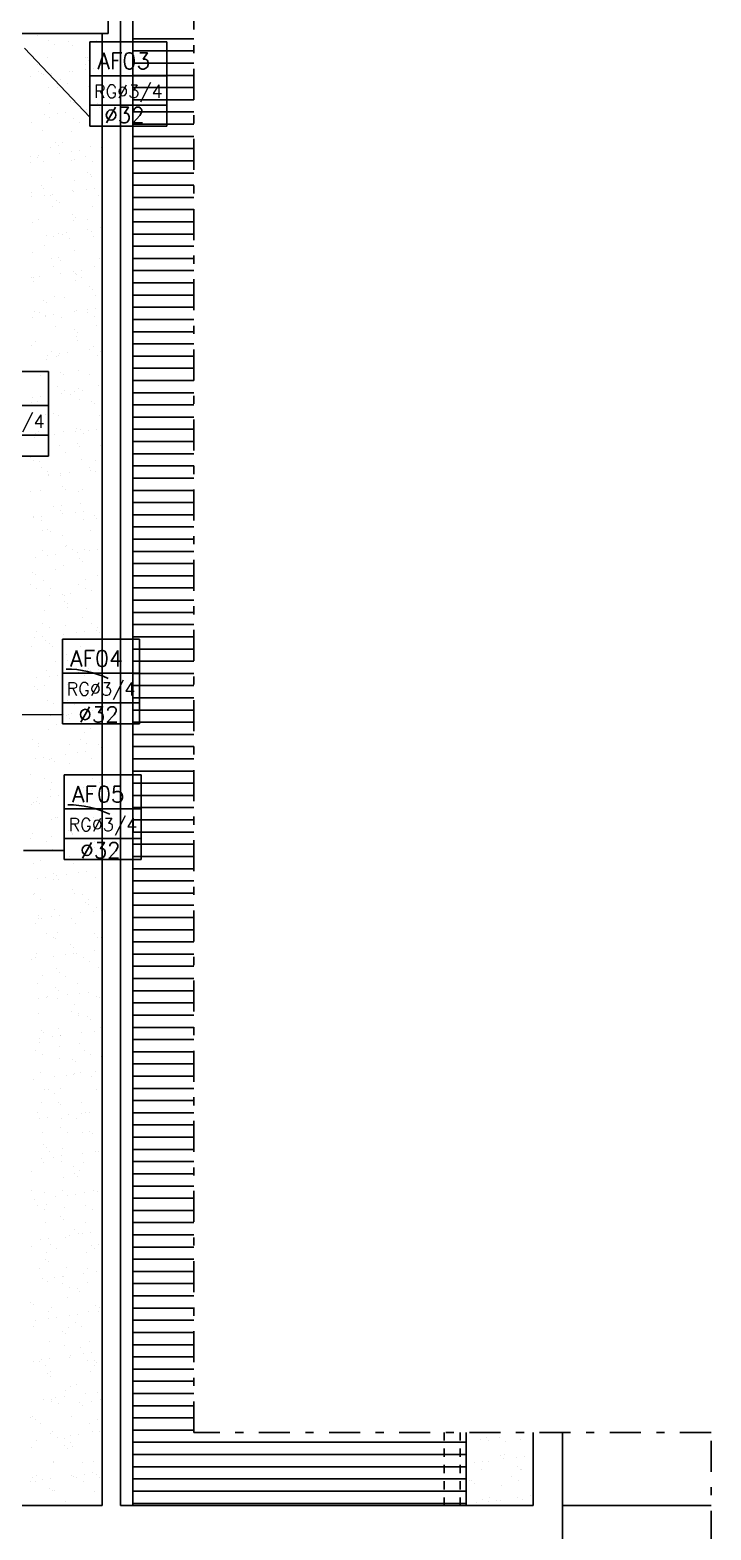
# Model space of a CAD drawing. Header units: millimetres. Extents: x 1573 to 2177, y 1587 to 1932.
# Drawn here: x 1936.92 to 1945.28, y 1896.16 to 1914.59 of the extents above; entities that cross this region are included whole.
import ezdxf
from ezdxf.enums import TextEntityAlignment as Align

# ---------------------------------------------------------------- set-up
doc = ezdxf.new("R2010")
doc.units = ezdxf.units.MM
doc.header["$LTSCALE"] = 0.03
doc.linetypes.add('DASHDOT', pattern=[25.4, 12.7, -6.35, 0, -6.35])
doc.linetypes.add('HIDDEN', pattern=[9.525, 6.35, -3.175])
for name, color, linetype in [('-HIDRO', 8, 'Continuous'), ('Prumadas_L', 1, 'Continuous'), ('Prumadas_Q', 3, 'Continuous'), ('Prumadas_T', 2, 'Continuous')]:
    doc.layers.add(name, color=color, linetype=linetype)
doc.styles.add('ROMANS', font='romans.shx', dxfattribs={"height": 0.1})

msp = doc.modelspace()

# ---------------------------------------------------------------- linework, layer by layer
at = {"layer": '-HIDRO', "linetype": 'DASHDOT'}
for p, q in [((1938.929, 1897.357), (1938.929, 1926.484)), ((1945.28, 1897.357), (1938.929, 1897.357)), ((1945.28, 1886.53), (1945.28, 1897.357))]:
    msp.add_line(p, q, dxfattribs=at)
at = {"layer": '-HIDRO'}
for p, q in [((1937.874, 1914.55), (1937.874, 1920.745)), ((1938.027, 1896.457), (1938.027, 1918.995)), ((1938.177, 1896.457), (1938.177, 1918.995)), ((1935.174, 1914.55), (1937.874, 1914.55)), ((1937.002, 1914.525), (1937.002, 1914.525)), ((1937.802, 1896.457), (1937.802, 1914.55)), ((1937.139, 1914.463), (1937.139, 1914.463)), ((1937.219, 1914.412), (1937.219, 1914.412)), ((1937.383, 1914.451), (1937.383, 1914.451)), ((1937.432, 1914.406), (1937.432, 1914.406)), ((1937.732, 1914.464), (1937.732, 1914.464)), ((1938.177, 1914.485), (1938.929, 1914.485)), ((1937.003, 1914.17), (1937.003, 1914.17)), ((1937.126, 1914.254), (1937.126, 1914.254)), ((1937.597, 1914.171), (1937.597, 1914.171)), ((1937.598, 1914.254), (1937.598, 1914.254)), ((1937.625, 1914.26), (1937.625, 1914.26)), ((1937.633, 1914.222), (1937.633, 1914.222)), ((1938.177, 1914.335), (1938.929, 1914.335)), ((1938.177, 1914.185), (1938.929, 1914.185)), ((1936.924, 1914.021), (1936.924, 1914.021)), ((1937.025, 1914.087), (1937.025, 1914.087)), ((1937.061, 1914.055), (1937.061, 1914.055)), ((1937.078, 1914.041), (1937.078, 1914.041)), ((1937.178, 1914.054), (1937.178, 1914.054)), ((1937.292, 1913.986), (1937.292, 1913.986)), ((1937.395, 1914.084), (1937.395, 1914.084)), ((1937.436, 1914.088), (1937.436, 1914.088)), ((1937.591, 1914.109), (1937.591, 1914.109)), ((1937.69, 1914.122), (1937.69, 1914.122)), ((1938.177, 1914.035), (1938.929, 1914.035)), ((1937.138, 1913.887), (1937.138, 1913.887)), ((1937.25, 1913.881), (1937.25, 1913.881)), ((1937.373, 1913.935), (1937.373, 1913.935)), ((1937.637, 1913.893), (1937.637, 1913.893)), ((1938.177, 1913.885), (1938.929, 1913.885)), ((1937.157, 1913.693), (1937.157, 1913.693)), ((1937.407, 1913.717), (1937.407, 1913.717)), ((1937.416, 1913.729), (1937.416, 1913.729)), ((1937.451, 1913.697), (1937.451, 1913.697)), ((1937.612, 1913.618), (1937.612, 1913.618)), ((1937.75, 1913.694), (1937.75, 1913.694)), ((1937.767, 1913.639), (1937.767, 1913.639)), ((1938.177, 1913.735), (1938.929, 1913.735)), ((1936.933, 1913.457), (1936.933, 1913.457)), ((1937.099, 1913.551), (1937.099, 1913.551)), ((1937.15, 1913.52), (1937.15, 1913.52)), ((1937.254, 1913.571), (1937.254, 1913.571)), ((1937.353, 1913.584), (1937.353, 1913.584)), ((1937.446, 1913.509), (1937.446, 1913.509)), ((1937.527, 1913.458), (1937.527, 1913.458)), ((1937.641, 1913.523), (1937.641, 1913.523)), ((1937.649, 1913.526), (1937.649, 1913.526)), ((1938.177, 1913.585), (1938.929, 1913.585)), ((1938.177, 1913.435), (1938.929, 1913.435)), ((1937.068, 1913.356), (1937.068, 1913.356)), ((1937.419, 1913.35), (1937.419, 1913.35)), ((1938.177, 1913.285), (1938.929, 1913.285)), ((1937.162, 1913.153), (1937.162, 1913.153)), ((1937.234, 1913.204), (1937.234, 1913.204)), ((1937.269, 1913.172), (1937.269, 1913.172)), ((1937.275, 1913.081), (1937.275, 1913.081)), ((1937.311, 1913.216), (1937.311, 1913.216)), ((1937.43, 1913.101), (1937.43, 1913.101)), ((1937.529, 1913.114), (1937.529, 1913.114)), ((1937.661, 1913.159), (1937.661, 1913.159)), ((1937.788, 1913.148), (1937.788, 1913.148)), ((1938.177, 1913.135), (1938.929, 1913.135)), ((1936.916, 1912.964), (1936.916, 1912.964)), ((1936.917, 1913.034), (1936.917, 1913.034)), ((1937.007, 1913.031), (1937.007, 1913.031)), ((1937.016, 1913.047), (1937.016, 1913.047)), ((1937.087, 1912.98), (1937.087, 1912.98)), ((1937.431, 1912.983), (1937.431, 1912.983)), ((1937.458, 1912.998), (1937.458, 1912.998)), ((1937.6, 1913.032), (1937.6, 1913.032)), ((1937.681, 1912.981), (1937.681, 1912.981)), ((1938.177, 1912.985), (1938.929, 1912.985)), ((1937.052, 1912.679), (1937.052, 1912.679)), ((1937.174, 1912.786), (1937.174, 1912.786)), ((1937.465, 1912.739), (1937.465, 1912.739)), ((1937.624, 1912.846), (1937.624, 1912.846)), ((1937.659, 1912.814), (1937.659, 1912.814)), ((1937.673, 1912.792), (1937.673, 1912.792)), ((1938.177, 1912.835), (1938.929, 1912.835)), ((1938.177, 1912.685), (1938.929, 1912.685)), ((1936.928, 1912.597), (1936.928, 1912.597)), ((1936.938, 1912.543), (1936.938, 1912.543)), ((1937.087, 1912.647), (1937.087, 1912.647)), ((1937.093, 1912.564), (1937.093, 1912.564)), ((1937.161, 1912.554), (1937.161, 1912.554)), ((1937.192, 1912.577), (1937.192, 1912.577)), ((1937.241, 1912.503), (1937.241, 1912.503)), ((1937.443, 1912.616), (1937.443, 1912.616)), ((1937.45, 1912.611), (1937.45, 1912.611)), ((1937.605, 1912.631), (1937.605, 1912.631)), ((1937.705, 1912.644), (1937.705, 1912.644)), ((1937.754, 1912.555), (1937.754, 1912.555)), ((1938.177, 1912.535), (1938.929, 1912.535)), ((1937.186, 1912.419), (1937.186, 1912.419)), ((1937.276, 1912.473), (1937.276, 1912.473)), ((1937.442, 1912.321), (1937.442, 1912.321)), ((1937.685, 1912.425), (1937.685, 1912.425)), ((1938.177, 1912.385), (1938.929, 1912.385)), ((1936.94, 1912.23), (1936.94, 1912.23)), ((1937.025, 1912.261), (1937.025, 1912.261)), ((1937.455, 1912.249), (1937.455, 1912.249)), ((1937.477, 1912.289), (1937.477, 1912.289)), ((1937.619, 1912.262), (1937.619, 1912.262)), ((1937.626, 1912.141), (1937.626, 1912.141)), ((1937.781, 1912.161), (1937.781, 1912.161)), ((1938.177, 1912.235), (1938.929, 1912.235)), ((1937.094, 1911.948), (1937.094, 1911.948)), ((1937.113, 1912.073), (1937.113, 1912.073)), ((1937.198, 1912.052), (1937.198, 1912.052)), ((1937.268, 1912.093), (1937.268, 1912.093)), ((1937.315, 1912.077), (1937.315, 1912.077)), ((1937.367, 1912.106), (1937.367, 1912.106)), ((1937.395, 1912.026), (1937.395, 1912.026)), ((1937.667, 1912.115), (1937.667, 1912.115)), ((1937.697, 1912.058), (1937.697, 1912.058)), ((1938.177, 1912.085), (1938.929, 1912.085)), ((1936.952, 1911.863), (1936.952, 1911.863)), ((1937.179, 1911.784), (1937.179, 1911.784)), ((1937.26, 1911.796), (1937.26, 1911.796)), ((1937.295, 1911.764), (1937.295, 1911.764)), ((1937.467, 1911.882), (1937.467, 1911.882)), ((1937.773, 1911.785), (1937.773, 1911.785)), ((1938.177, 1911.935), (1938.929, 1911.935)), ((1938.177, 1911.785), (1938.929, 1911.785)), ((1937.21, 1911.685), (1937.21, 1911.685)), ((1937.289, 1911.603), (1937.289, 1911.603)), ((1937.444, 1911.623), (1937.444, 1911.623)), ((1937.469, 1911.6), (1937.469, 1911.6)), ((1937.484, 1911.59), (1937.484, 1911.59)), ((1937.543, 1911.636), (1937.543, 1911.636)), ((1937.709, 1911.691), (1937.709, 1911.691)), ((1937.802, 1911.67), (1937.802, 1911.67)), ((1938.177, 1911.635), (1938.929, 1911.635)), ((1936.931, 1911.556), (1936.931, 1911.556)), ((1936.956, 1911.548), (1936.956, 1911.548)), ((1936.964, 1911.496), (1936.964, 1911.496)), ((1937.03, 1911.569), (1937.03, 1911.569)), ((1937.479, 1911.515), (1937.479, 1911.515)), ((1937.549, 1911.549), (1937.549, 1911.549)), ((1937.65, 1911.438), (1937.65, 1911.438)), ((1937.685, 1911.406), (1937.685, 1911.406)), ((1938.177, 1911.485), (1938.929, 1911.485)), ((1937.078, 1911.271), (1937.078, 1911.271)), ((1937.113, 1911.239), (1937.113, 1911.239)), ((1937.222, 1911.318), (1937.222, 1911.318)), ((1937.333, 1911.307), (1937.333, 1911.307)), ((1937.721, 1911.324), (1937.721, 1911.324)), ((1938.177, 1911.335), (1938.929, 1911.335)), ((1936.952, 1911.065), (1936.952, 1911.065)), ((1936.976, 1911.129), (1936.976, 1911.129)), ((1937.029, 1911.122), (1937.029, 1911.122)), ((1937.107, 1911.086), (1937.107, 1911.086)), ((1937.109, 1911.071), (1937.109, 1911.071)), ((1937.206, 1911.099), (1937.206, 1911.099)), ((1937.302, 1911.065), (1937.302, 1911.065)), ((1937.465, 1911.133), (1937.465, 1911.133)), ((1937.491, 1911.148), (1937.491, 1911.148)), ((1937.62, 1911.153), (1937.62, 1911.153)), ((1937.622, 1911.123), (1937.622, 1911.123)), ((1937.703, 1911.072), (1937.703, 1911.072)), ((1937.719, 1911.166), (1937.719, 1911.166)), ((1938.177, 1911.185), (1938.929, 1911.185)), ((1938.177, 1911.035), (1938.929, 1911.035)), ((1937.234, 1910.95), (1937.234, 1910.95)), ((1937.468, 1910.913), (1937.468, 1910.913)), ((1937.503, 1910.881), (1937.503, 1910.881)), ((1937.733, 1910.957), (1937.733, 1910.957)), ((1938.177, 1910.885), (1938.929, 1910.885)), ((1936.93, 1910.714), (1936.93, 1910.714)), ((1936.988, 1910.762), (1936.988, 1910.762)), ((1937.487, 1910.83), (1937.487, 1910.83)), ((1937.503, 1910.781), (1937.503, 1910.781)), ((1937.64, 1910.663), (1937.64, 1910.663)), ((1937.693, 1910.708), (1937.693, 1910.708)), ((1937.795, 1910.683), (1937.795, 1910.683)), ((1938.177, 1910.735), (1938.929, 1910.735)), ((1937.12, 1910.54), (1937.12, 1910.54)), ((1937.127, 1910.595), (1937.127, 1910.595)), ((1937.183, 1910.645), (1937.183, 1910.645)), ((1937.246, 1910.583), (1937.246, 1910.583)), ((1937.263, 1910.594), (1937.263, 1910.594)), ((1937.282, 1910.616), (1937.282, 1910.616)), ((1937.382, 1910.629), (1937.382, 1910.629)), ((1937.745, 1910.59), (1937.745, 1910.59)), ((1937.776, 1910.646), (1937.776, 1910.646)), ((1938.177, 1910.585), (1938.929, 1910.585)), ((1937, 1910.395), (1937, 1910.395)), ((1937.048, 1910.352), (1937.048, 1910.352)), ((1937.286, 1910.388), (1937.286, 1910.388)), ((1937.321, 1910.356), (1937.321, 1910.356)), ((1937.515, 1910.413), (1937.515, 1910.413)), ((1937.641, 1910.353), (1937.641, 1910.353)), ((1938.177, 1910.435), (1938.929, 1910.435)), ((1938.177, 1910.285), (1938.929, 1910.285)), ((1937.258, 1910.216), (1937.258, 1910.216)), ((1937.303, 1910.125), (1937.303, 1910.125)), ((1937.337, 1910.168), (1937.337, 1910.168)), ((1937.417, 1910.117), (1937.417, 1910.117)), ((1937.458, 1910.145), (1937.458, 1910.145)), ((1937.511, 1910.183), (1937.511, 1910.183)), ((1937.557, 1910.159), (1937.557, 1910.159)), ((1937.757, 1910.223), (1937.757, 1910.223)), ((1938.177, 1910.135), (1938.929, 1910.135)), ((1936.938, 1910.015), (1936.938, 1910.015)), ((1936.945, 1910.078), (1936.945, 1910.078)), ((1937.012, 1910.028), (1937.012, 1910.028)), ((1937.044, 1910.091), (1937.044, 1910.091)), ((1937.527, 1910.046), (1937.527, 1910.046)), ((1937.676, 1910.031), (1937.676, 1910.031)), ((1937.711, 1909.999), (1937.711, 1909.999)), ((1938.177, 1909.985), (1938.929, 1909.985)), ((1937.104, 1909.863), (1937.104, 1909.863)), ((1937.139, 1909.831), (1937.139, 1909.831)), ((1937.201, 1909.875), (1937.201, 1909.875)), ((1937.27, 1909.849), (1937.27, 1909.849)), ((1937.769, 1909.856), (1937.769, 1909.856)), ((1937.795, 1909.876), (1937.795, 1909.876)), ((1938.177, 1909.835), (1938.929, 1909.835)), ((1936.966, 1909.587), (1936.966, 1909.587)), ((1936.978, 1909.638), (1936.978, 1909.638)), ((1937.024, 1909.661), (1937.024, 1909.661)), ((1937.121, 1909.608), (1937.121, 1909.608)), ((1937.22, 1909.621), (1937.22, 1909.621)), ((1937.328, 1909.658), (1937.328, 1909.658)), ((1937.479, 1909.655), (1937.479, 1909.655)), ((1937.491, 1909.691), (1937.491, 1909.691)), ((1937.539, 1909.679), (1937.539, 1909.679)), ((1937.571, 1909.639), (1937.571, 1909.639)), ((1937.634, 1909.675), (1937.634, 1909.675)), ((1937.733, 1909.688), (1937.733, 1909.688)), ((1938.177, 1909.685), (1938.929, 1909.685)), ((1937.282, 1909.482), (1937.282, 1909.482)), ((1937.355, 1909.398), (1937.355, 1909.398)), ((1937.494, 1909.506), (1937.494, 1909.506)), ((1937.529, 1909.474), (1937.529, 1909.474)), ((1937.781, 1909.489), (1937.781, 1909.489)), ((1938.177, 1909.535), (1938.929, 1909.535)), ((1938.177, 1909.385), (1938.929, 1909.385)), ((1936.921, 1909.339), (1936.921, 1909.339)), ((1936.956, 1909.306), (1936.956, 1909.306)), ((1937.036, 1909.294), (1937.036, 1909.294)), ((1937.051, 1909.213), (1937.051, 1909.213)), ((1937.551, 1909.312), (1937.551, 1909.312)), ((1937.645, 1909.214), (1937.645, 1909.214)), ((1937.654, 1909.185), (1937.654, 1909.185)), ((1937.719, 1909.3), (1937.719, 1909.3)), ((1938.177, 1909.235), (1938.929, 1909.235)), ((1937.132, 1909.161), (1937.132, 1909.161)), ((1937.142, 1909.117), (1937.142, 1909.117)), ((1937.146, 1909.133), (1937.146, 1909.133)), ((1937.294, 1909.115), (1937.294, 1909.115)), ((1937.296, 1909.138), (1937.296, 1909.138)), ((1937.396, 1909.151), (1937.396, 1909.151)), ((1937.725, 1909.162), (1937.725, 1909.162)), ((1937.793, 1909.122), (1937.793, 1909.122)), ((1938.177, 1909.085), (1938.929, 1909.085)), ((1936.916, 1908.92), (1936.916, 1908.92)), ((1937.048, 1908.927), (1937.048, 1908.927)), ((1937.312, 1908.981), (1937.312, 1908.981)), ((1937.347, 1908.949), (1937.347, 1908.949)), ((1937.509, 1908.921), (1937.509, 1908.921)), ((1937.563, 1908.945), (1937.563, 1908.945)), ((1938.177, 1908.935), (1938.929, 1908.935)), ((1937.205, 1908.736), (1937.205, 1908.736)), ((1937.285, 1908.684), (1937.285, 1908.684)), ((1937.306, 1908.748), (1937.306, 1908.748)), ((1937.317, 1908.647), (1937.317, 1908.647)), ((1937.472, 1908.668), (1937.472, 1908.668)), ((1937.537, 1908.775), (1937.537, 1908.775)), ((1937.571, 1908.681), (1937.571, 1908.681)), ((1937.702, 1908.623), (1937.702, 1908.623)), ((1937.798, 1908.737), (1937.798, 1908.737)), ((1938.177, 1908.785), (1938.929, 1908.785)), ((1938.177, 1908.635), (1938.929, 1908.635)), ((1936.959, 1908.6), (1936.959, 1908.6)), ((1936.964, 1908.608), (1936.964, 1908.608)), ((1937.059, 1908.613), (1937.059, 1908.613)), ((1937.06, 1908.56), (1937.06, 1908.56)), ((1937.07, 1908.443), (1937.07, 1908.443)), ((1937.13, 1908.456), (1937.13, 1908.456)), ((1937.575, 1908.578), (1937.575, 1908.578)), ((1937.663, 1908.444), (1937.663, 1908.444)), ((1937.737, 1908.591), (1937.737, 1908.591)), ((1938.177, 1908.485), (1938.929, 1908.485)), ((1937.165, 1908.424), (1937.165, 1908.424)), ((1937.318, 1908.381), (1937.318, 1908.381)), ((1937.359, 1908.258), (1937.359, 1908.258)), ((1938.177, 1908.335), (1938.929, 1908.335)), ((1936.98, 1908.11), (1936.98, 1908.11)), ((1937.072, 1908.193), (1937.072, 1908.193)), ((1937.135, 1908.13), (1937.135, 1908.13)), ((1937.234, 1908.143), (1937.234, 1908.143)), ((1937.354, 1908.25), (1937.354, 1908.25)), ((1937.439, 1908.207), (1937.439, 1908.207)), ((1937.493, 1908.177), (1937.493, 1908.177)), ((1937.52, 1908.098), (1937.52, 1908.098)), ((1937.587, 1908.211), (1937.587, 1908.211)), ((1937.648, 1908.198), (1937.648, 1908.198)), ((1937.747, 1908.211), (1937.747, 1908.211)), ((1938.177, 1908.185), (1938.929, 1908.185)), ((1936.947, 1907.931), (1936.947, 1907.931)), ((1936.983, 1907.899), (1936.983, 1907.899)), ((1937.224, 1907.966), (1937.224, 1907.966)), ((1937.33, 1908.014), (1937.33, 1908.014)), ((1937.555, 1908.066), (1937.555, 1908.066)), ((1937.745, 1907.892), (1937.745, 1907.892)), ((1938.177, 1908.035), (1938.929, 1908.035)), ((1936.92, 1907.78), (1936.92, 1907.78)), ((1937, 1907.729), (1937, 1907.729)), ((1937.084, 1907.826), (1937.084, 1907.826)), ((1937.172, 1907.725), (1937.172, 1907.725)), ((1937.513, 1907.781), (1937.513, 1907.781)), ((1937.593, 1907.73), (1937.593, 1907.73)), ((1937.599, 1907.844), (1937.599, 1907.844)), ((1937.669, 1907.707), (1937.669, 1907.707)), ((1938.177, 1907.885), (1938.929, 1907.885)), ((1938.177, 1907.735), (1938.929, 1907.735)), ((1937.156, 1907.64), (1937.156, 1907.64)), ((1937.311, 1907.66), (1937.311, 1907.66)), ((1937.338, 1907.573), (1937.338, 1907.573)), ((1937.342, 1907.647), (1937.342, 1907.647)), ((1937.373, 1907.541), (1937.373, 1907.541)), ((1937.41, 1907.673), (1937.41, 1907.673)), ((1938.177, 1907.585), (1938.929, 1907.585)), ((1937.096, 1907.458), (1937.096, 1907.458)), ((1937.378, 1907.489), (1937.378, 1907.489)), ((1937.563, 1907.367), (1937.563, 1907.367)), ((1937.611, 1907.477), (1937.611, 1907.477)), ((1938.177, 1907.435), (1938.929, 1907.435)), ((1936.99, 1907.2), (1936.99, 1907.2)), ((1937.073, 1907.303), (1937.073, 1907.303)), ((1937.154, 1907.252), (1937.154, 1907.252)), ((1937.331, 1907.169), (1937.331, 1907.169)), ((1937.354, 1907.28), (1937.354, 1907.28)), ((1937.486, 1907.19), (1937.486, 1907.19)), ((1937.585, 1907.203), (1937.585, 1907.203)), ((1937.667, 1907.304), (1937.667, 1907.304)), ((1937.728, 1907.215), (1937.728, 1907.215)), ((1937.747, 1907.253), (1937.747, 1907.253)), ((1937.763, 1907.183), (1937.763, 1907.183)), ((1938.177, 1907.285), (1938.929, 1907.285)), ((1936.938, 1907.011), (1936.938, 1907.011)), ((1936.973, 1907.122), (1936.973, 1907.122)), ((1937.073, 1907.135), (1937.073, 1907.135)), ((1937.108, 1907.091), (1937.108, 1907.091)), ((1937.156, 1907.048), (1937.156, 1907.048)), ((1937.191, 1907.016), (1937.191, 1907.016)), ((1937.531, 1907.012), (1937.531, 1907.012)), ((1937.623, 1907.11), (1937.623, 1907.11)), ((1938.177, 1907.135), (1938.929, 1907.135)), ((1938.177, 1906.985), (1938.929, 1906.985)), ((1937.227, 1906.826), (1937.227, 1906.826)), ((1937.366, 1906.913), (1937.366, 1906.913)), ((1937.38, 1906.842), (1937.38, 1906.842)), ((1938.177, 1906.835), (1938.929, 1906.835)), ((1936.994, 1906.632), (1936.994, 1906.632)), ((1937.12, 1906.724), (1937.12, 1906.724)), ((1937.149, 1906.652), (1937.149, 1906.652)), ((1937.248, 1906.665), (1937.248, 1906.665)), ((1937.308, 1906.775), (1937.308, 1906.775)), ((1937.507, 1906.699), (1937.507, 1906.699)), ((1937.546, 1906.69), (1937.546, 1906.69)), ((1937.581, 1906.658), (1937.581, 1906.658)), ((1937.635, 1906.743), (1937.635, 1906.743)), ((1937.662, 1906.72), (1937.662, 1906.72)), ((1937.761, 1906.733), (1937.761, 1906.733)), ((1938.177, 1906.685), (1938.929, 1906.685)), ((1936.973, 1906.523), (1936.973, 1906.523)), ((1937.009, 1906.491), (1937.009, 1906.491)), ((1937.092, 1906.534), (1937.092, 1906.534)), ((1937.378, 1906.546), (1937.378, 1906.546)), ((1937.685, 1906.535), (1937.685, 1906.535)), ((1937.771, 1906.484), (1937.771, 1906.484)), ((1938.177, 1906.535), (1938.929, 1906.535)), ((1937.132, 1906.357), (1937.132, 1906.357)), ((1937.198, 1906.317), (1937.198, 1906.317)), ((1937.381, 1906.349), (1937.381, 1906.349)), ((1937.461, 1906.298), (1937.461, 1906.298)), ((1937.647, 1906.376), (1937.647, 1906.376)), ((1937.683, 1906.229), (1937.683, 1906.229)), ((1938.177, 1906.385), (1938.929, 1906.385)), ((1938.177, 1906.235), (1938.929, 1906.235)), ((1937.17, 1906.162), (1937.17, 1906.162)), ((1937.246, 1906.056), (1937.246, 1906.056)), ((1937.325, 1906.182), (1937.325, 1906.182)), ((1937.364, 1906.165), (1937.364, 1906.165)), ((1937.39, 1906.179), (1937.39, 1906.179)), ((1937.399, 1906.133), (1937.399, 1906.133)), ((1937.424, 1906.195), (1937.424, 1906.195)), ((1938.177, 1906.085), (1938.929, 1906.085)), ((1936.942, 1905.871), (1936.942, 1905.871)), ((1937.144, 1905.99), (1937.144, 1905.99)), ((1937.535, 1905.872), (1937.535, 1905.872)), ((1937.589, 1905.959), (1937.589, 1905.959)), ((1937.659, 1906.009), (1937.659, 1906.009)), ((1938.177, 1905.935), (1938.929, 1905.935)), ((1937.016, 1905.792), (1937.016, 1905.792)), ((1937.022, 1905.82), (1937.022, 1905.82)), ((1937.346, 1905.692), (1937.346, 1905.692)), ((1937.402, 1905.812), (1937.402, 1905.812)), ((1937.5, 1905.712), (1937.5, 1905.712)), ((1937.6, 1905.725), (1937.6, 1905.725)), ((1937.615, 1905.821), (1937.615, 1905.821)), ((1937.754, 1905.807), (1937.754, 1905.807)), ((1937.789, 1905.775), (1937.789, 1905.775)), ((1938.177, 1905.785), (1938.929, 1905.785)), ((1936.988, 1905.644), (1936.988, 1905.644)), ((1937.087, 1905.657), (1937.087, 1905.657)), ((1937.156, 1905.623), (1937.156, 1905.623)), ((1937.182, 1905.64), (1937.182, 1905.64)), ((1937.217, 1905.608), (1937.217, 1905.608)), ((1937.4, 1905.579), (1937.4, 1905.579)), ((1937.671, 1905.642), (1937.671, 1905.642)), ((1938.177, 1905.635), (1938.929, 1905.635)), ((1936.927, 1905.447), (1936.927, 1905.447)), ((1937.096, 1905.394), (1937.096, 1905.394)), ((1937.176, 1905.343), (1937.176, 1905.343)), ((1937.406, 1905.434), (1937.406, 1905.434)), ((1937.414, 1905.445), (1937.414, 1905.445)), ((1937.689, 1905.395), (1937.689, 1905.395)), ((1937.769, 1905.344), (1937.769, 1905.344)), ((1938.177, 1905.485), (1938.929, 1905.485)), ((1938.177, 1905.335), (1938.929, 1905.335)), ((1937.008, 1905.154), (1937.008, 1905.154)), ((1937.163, 1905.174), (1937.163, 1905.174)), ((1937.168, 1905.256), (1937.168, 1905.256)), ((1937.262, 1905.187), (1937.262, 1905.187)), ((1937.521, 1905.221), (1937.521, 1905.221)), ((1937.572, 1905.282), (1937.572, 1905.282)), ((1937.607, 1905.25), (1937.607, 1905.25)), ((1937.676, 1905.242), (1937.676, 1905.242)), ((1937.683, 1905.275), (1937.683, 1905.275)), ((1937.775, 1905.255), (1937.775, 1905.255)), ((1938.177, 1905.185), (1938.929, 1905.185)), ((1936.939, 1905.08), (1936.939, 1905.08)), ((1936.96, 1905.101), (1936.96, 1905.101)), ((1936.999, 1905.115), (1936.999, 1905.115)), ((1937.035, 1905.083), (1937.035, 1905.083)), ((1937.426, 1905.078), (1937.426, 1905.078)), ((1937.554, 1905.102), (1937.554, 1905.102)), ((1937.797, 1905.077), (1937.797, 1905.077)), ((1938.177, 1905.035), (1938.929, 1905.035)), ((1937.18, 1904.889), (1937.18, 1904.889)), ((1937.224, 1904.909), (1937.224, 1904.909)), ((1937.249, 1904.917), (1937.249, 1904.917)), ((1937.33, 1904.866), (1937.33, 1904.866)), ((1937.39, 1904.757), (1937.39, 1904.757)), ((1937.695, 1904.908), (1937.695, 1904.908)), ((1937.697, 1904.751), (1937.697, 1904.751)), ((1938.177, 1904.885), (1938.929, 1904.885)), ((1936.925, 1904.65), (1936.925, 1904.65)), ((1936.951, 1904.713), (1936.951, 1904.713)), ((1937.114, 1904.624), (1937.114, 1904.624)), ((1937.184, 1904.684), (1937.184, 1904.684)), ((1937.339, 1904.704), (1937.339, 1904.704)), ((1937.425, 1904.725), (1937.425, 1904.725)), ((1937.438, 1904.717), (1937.438, 1904.717)), ((1937.438, 1904.71), (1937.438, 1904.71)), ((1937.707, 1904.625), (1937.707, 1904.625)), ((1938.177, 1904.735), (1938.929, 1904.735)), ((1938.177, 1904.585), (1938.929, 1904.585)), ((1937.042, 1904.384), (1937.042, 1904.384)), ((1937.192, 1904.522), (1937.192, 1904.522)), ((1937.403, 1904.44), (1937.403, 1904.44)), ((1937.484, 1904.389), (1937.484, 1904.389)), ((1937.615, 1904.552), (1937.615, 1904.552)), ((1937.707, 1904.541), (1937.707, 1904.541)), ((1937.78, 1904.4), (1937.78, 1904.4)), ((1938.177, 1904.435), (1938.929, 1904.435)), ((1936.963, 1904.346), (1936.963, 1904.346)), ((1937.208, 1904.232), (1937.208, 1904.232)), ((1937.243, 1904.2), (1937.243, 1904.2)), ((1937.36, 1904.214), (1937.36, 1904.214)), ((1937.45, 1904.343), (1937.45, 1904.343)), ((1937.515, 1904.234), (1937.515, 1904.234)), ((1937.614, 1904.247), (1937.614, 1904.247)), ((1938.177, 1904.285), (1938.929, 1904.285)), ((1937.002, 1904.167), (1937.002, 1904.167)), ((1937.101, 1904.18), (1937.101, 1904.18)), ((1937.204, 1904.155), (1937.204, 1904.155)), ((1937.268, 1904.147), (1937.268, 1904.147)), ((1937.432, 1904.027), (1937.432, 1904.027)), ((1937.719, 1904.173), (1937.719, 1904.173)), ((1938.177, 1904.135), (1938.929, 1904.135)), ((1936.964, 1903.962), (1936.964, 1903.962)), ((1936.975, 1903.979), (1936.975, 1903.979)), ((1937.044, 1903.911), (1937.044, 1903.911)), ((1937.462, 1903.976), (1937.462, 1903.976)), ((1937.557, 1903.963), (1937.557, 1903.963)), ((1937.598, 1903.875), (1937.598, 1903.875)), ((1937.633, 1903.843), (1937.633, 1903.843)), ((1937.638, 1903.912), (1937.638, 1903.912)), ((1938.177, 1903.985), (1938.929, 1903.985)), ((1938.177, 1903.835), (1938.929, 1903.835)), ((1937.023, 1903.676), (1937.023, 1903.676)), ((1937.025, 1903.707), (1937.025, 1903.707)), ((1937.061, 1903.675), (1937.061, 1903.675)), ((1937.177, 1903.696), (1937.177, 1903.696)), ((1937.216, 1903.788), (1937.216, 1903.788)), ((1937.277, 1903.71), (1937.277, 1903.71)), ((1937.422, 1903.67), (1937.422, 1903.67)), ((1937.535, 1903.744), (1937.535, 1903.744)), ((1937.69, 1903.764), (1937.69, 1903.764)), ((1937.731, 1903.806), (1937.731, 1903.806)), ((1937.789, 1903.777), (1937.789, 1903.777)), ((1938.177, 1903.685), (1938.929, 1903.685)), ((1936.987, 1903.612), (1936.987, 1903.612)), ((1937.118, 1903.485), (1937.118, 1903.485)), ((1937.25, 1903.502), (1937.25, 1903.502)), ((1937.474, 1903.609), (1937.474, 1903.609)), ((1937.711, 1903.486), (1937.711, 1903.486)), ((1938.177, 1903.535), (1938.929, 1903.535)), ((1937.198, 1903.434), (1937.198, 1903.434)), ((1937.228, 1903.421), (1937.228, 1903.421)), ((1937.416, 1903.35), (1937.416, 1903.35)), ((1937.451, 1903.318), (1937.451, 1903.318)), ((1937.743, 1903.439), (1937.743, 1903.439)), ((1937.791, 1903.435), (1937.791, 1903.435)), ((1938.177, 1903.385), (1938.929, 1903.385)), ((1936.939, 1903.172), (1936.939, 1903.172)), ((1936.982, 1903.192), (1936.982, 1903.192)), ((1936.999, 1903.245), (1936.999, 1903.245)), ((1937.198, 1903.206), (1937.198, 1903.206)), ((1937.353, 1903.226), (1937.353, 1903.226)), ((1937.452, 1903.239), (1937.452, 1903.239)), ((1937.486, 1903.242), (1937.486, 1903.242)), ((1937.576, 1903.193), (1937.576, 1903.193)), ((1937.641, 1903.144), (1937.641, 1903.144)), ((1937.711, 1903.274), (1937.711, 1903.274)), ((1938.177, 1903.235), (1938.929, 1903.235)), ((1937.068, 1902.977), (1937.068, 1902.977)), ((1937.24, 1903.054), (1937.24, 1903.054)), ((1937.272, 1903.008), (1937.272, 1903.008)), ((1937.352, 1902.957), (1937.352, 1902.957)), ((1937.755, 1903.072), (1937.755, 1903.072)), ((1938.177, 1903.085), (1938.929, 1903.085)), ((1938.177, 1902.935), (1938.929, 1902.935)), ((1937.011, 1902.877), (1937.011, 1902.877)), ((1937.234, 1902.825), (1937.234, 1902.825)), ((1937.269, 1902.793), (1937.269, 1902.793)), ((1937.374, 1902.736), (1937.374, 1902.736)), ((1937.498, 1902.875), (1937.498, 1902.875)), ((1937.529, 1902.756), (1937.529, 1902.756)), ((1937.628, 1902.769), (1937.628, 1902.769)), ((1938.177, 1902.785), (1938.929, 1902.785)), ((1937.016, 1902.689), (1937.016, 1902.689)), ((1937.115, 1902.702), (1937.115, 1902.702)), ((1937.136, 1902.715), (1937.136, 1902.715)), ((1937.252, 1902.687), (1937.252, 1902.687)), ((1937.458, 1902.619), (1937.458, 1902.619)), ((1937.73, 1902.716), (1937.73, 1902.716)), ((1937.767, 1902.705), (1937.767, 1902.705)), ((1938.177, 1902.635), (1938.929, 1902.635)), ((1937.023, 1902.51), (1937.023, 1902.51)), ((1937.426, 1902.531), (1937.426, 1902.531)), ((1937.506, 1902.48), (1937.506, 1902.48)), ((1937.51, 1902.508), (1937.51, 1902.508)), ((1937.624, 1902.467), (1937.624, 1902.467)), ((1937.659, 1902.435), (1937.659, 1902.435)), ((1938.177, 1902.485), (1938.929, 1902.485)), ((1937.037, 1902.198), (1937.037, 1902.198)), ((1937.052, 1902.3), (1937.052, 1902.3)), ((1937.087, 1902.268), (1937.087, 1902.268)), ((1937.192, 1902.219), (1937.192, 1902.219)), ((1937.264, 1902.32), (1937.264, 1902.32)), ((1937.29, 1902.238), (1937.29, 1902.238)), ((1937.291, 1902.232), (1937.291, 1902.232)), ((1937.549, 1902.266), (1937.549, 1902.266)), ((1937.704, 1902.286), (1937.704, 1902.286)), ((1937.779, 1902.338), (1937.779, 1902.338)), ((1938.177, 1902.335), (1938.929, 1902.335)), ((1938.177, 1902.185), (1938.929, 1902.185)), ((1936.986, 1902.053), (1936.986, 1902.053)), ((1937.035, 1902.143), (1937.035, 1902.143)), ((1937.066, 1902.002), (1937.066, 1902.002)), ((1937.276, 1902.094), (1937.276, 1902.094)), ((1937.522, 1902.141), (1937.522, 1902.141)), ((1937.579, 1902.054), (1937.579, 1902.054)), ((1937.66, 1902.003), (1937.66, 1902.003)), ((1938.177, 1902.035), (1938.929, 1902.035)), ((1937.276, 1901.953), (1937.276, 1901.953)), ((1937.442, 1901.942), (1937.442, 1901.942)), ((1937.477, 1901.91), (1937.477, 1901.91)), ((1937.791, 1901.971), (1937.791, 1901.971)), ((1938.177, 1901.885), (1938.929, 1901.885)), ((1936.954, 1901.694), (1936.954, 1901.694)), ((1937.047, 1901.776), (1937.047, 1901.776)), ((1937.212, 1901.728), (1937.212, 1901.728)), ((1937.367, 1901.749), (1937.367, 1901.749)), ((1937.444, 1901.761), (1937.444, 1901.761)), ((1937.466, 1901.762), (1937.466, 1901.762)), ((1937.534, 1901.774), (1937.534, 1901.774)), ((1937.667, 1901.736), (1937.667, 1901.736)), ((1937.725, 1901.796), (1937.725, 1901.796)), ((1938.177, 1901.735), (1938.929, 1901.735)), ((1937.094, 1901.569), (1937.094, 1901.569)), ((1937.14, 1901.576), (1937.14, 1901.576)), ((1937.22, 1901.525), (1937.22, 1901.525)), ((1937.288, 1901.586), (1937.288, 1901.586)), ((1937.733, 1901.577), (1937.733, 1901.577)), ((1938.177, 1901.585), (1938.929, 1901.585)), ((1938.177, 1901.435), (1938.929, 1901.435)), ((1937.005, 1901.283), (1937.005, 1901.283)), ((1937.059, 1901.409), (1937.059, 1901.409)), ((1937.26, 1901.417), (1937.26, 1901.417)), ((1937.295, 1901.385), (1937.295, 1901.385)), ((1937.388, 1901.258), (1937.388, 1901.258)), ((1937.543, 1901.278), (1937.543, 1901.278)), ((1937.546, 1901.407), (1937.546, 1901.407)), ((1937.598, 1901.284), (1937.598, 1901.284)), ((1937.642, 1901.291), (1937.642, 1901.291)), ((1938.177, 1901.285), (1938.929, 1901.285)), ((1937.03, 1901.211), (1937.03, 1901.211)), ((1937.129, 1901.224), (1937.129, 1901.224)), ((1937.294, 1901.099), (1937.294, 1901.099)), ((1937.3, 1901.218), (1937.3, 1901.218)), ((1937.484, 1901.211), (1937.484, 1901.211)), ((1938.177, 1901.135), (1938.929, 1901.135)), ((1937.071, 1901.042), (1937.071, 1901.042)), ((1937.078, 1900.892), (1937.078, 1900.892)), ((1937.374, 1901.048), (1937.374, 1901.048)), ((1937.558, 1901.04), (1937.558, 1901.04)), ((1937.65, 1901.059), (1937.65, 1901.059)), ((1937.685, 1901.027), (1937.685, 1901.027)), ((1938.177, 1900.985), (1938.929, 1900.985)), ((1937.051, 1900.72), (1937.051, 1900.72)), ((1937.113, 1900.86), (1937.113, 1900.86)), ((1937.158, 1900.806), (1937.158, 1900.806)), ((1937.206, 1900.741), (1937.206, 1900.741)), ((1937.305, 1900.754), (1937.305, 1900.754)), ((1937.312, 1900.851), (1937.312, 1900.851)), ((1937.564, 1900.788), (1937.564, 1900.788)), ((1937.718, 1900.808), (1937.718, 1900.808)), ((1937.752, 1900.807), (1937.752, 1900.807)), ((1938.177, 1900.835), (1938.929, 1900.835)), ((1936.935, 1900.569), (1936.935, 1900.569)), ((1937.083, 1900.675), (1937.083, 1900.675)), ((1937.302, 1900.686), (1937.302, 1900.686)), ((1937.448, 1900.622), (1937.448, 1900.622)), ((1937.468, 1900.534), (1937.468, 1900.534)), ((1937.528, 1900.571), (1937.528, 1900.571)), ((1937.57, 1900.673), (1937.57, 1900.673)), ((1938.177, 1900.685), (1938.929, 1900.685)), ((1938.177, 1900.535), (1938.929, 1900.535)), ((1936.93, 1900.335), (1936.93, 1900.335)), ((1937.312, 1900.329), (1937.312, 1900.329)), ((1937.324, 1900.484), (1937.324, 1900.484)), ((1937.503, 1900.502), (1937.503, 1900.502)), ((1937.693, 1900.328), (1937.693, 1900.328)), ((1938.177, 1900.385), (1938.929, 1900.385)), ((1936.968, 1900.216), (1936.968, 1900.216)), ((1937.008, 1900.144), (1937.008, 1900.144)), ((1937.095, 1900.308), (1937.095, 1900.308)), ((1937.12, 1900.161), (1937.12, 1900.161)), ((1937.226, 1900.25), (1937.226, 1900.25)), ((1937.381, 1900.271), (1937.381, 1900.271)), ((1937.48, 1900.284), (1937.48, 1900.284)), ((1937.582, 1900.306), (1937.582, 1900.306)), ((1937.602, 1900.145), (1937.602, 1900.145)), ((1937.739, 1900.318), (1937.739, 1900.318)), ((1938.177, 1900.235), (1938.929, 1900.235)), ((1937.089, 1900.092), (1937.089, 1900.092)), ((1937.286, 1900.009), (1937.286, 1900.009)), ((1937.321, 1899.977), (1937.321, 1899.977)), ((1937.336, 1900.117), (1937.336, 1900.117)), ((1937.682, 1900.093), (1937.682, 1900.093)), ((1938.177, 1900.085), (1938.929, 1900.085)), ((1937.107, 1899.941), (1937.107, 1899.941)), ((1937.402, 1899.78), (1937.402, 1899.78)), ((1937.466, 1899.852), (1937.466, 1899.852)), ((1937.511, 1899.803), (1937.511, 1899.803)), ((1937.557, 1899.801), (1937.557, 1899.801)), ((1937.594, 1899.939), (1937.594, 1899.939)), ((1937.656, 1899.814), (1937.656, 1899.814)), ((1938.177, 1899.935), (1938.929, 1899.935)), ((1938.177, 1899.785), (1938.929, 1899.785)), ((1936.938, 1899.636), (1936.938, 1899.636)), ((1937.044, 1899.733), (1937.044, 1899.733)), ((1937.143, 1899.746), (1937.143, 1899.746)), ((1937.162, 1899.667), (1937.162, 1899.667)), ((1937.242, 1899.615), (1937.242, 1899.615)), ((1937.348, 1899.75), (1937.348, 1899.75)), ((1937.676, 1899.651), (1937.676, 1899.651)), ((1937.711, 1899.619), (1937.711, 1899.619)), ((1937.755, 1899.668), (1937.755, 1899.668)), ((1938.177, 1899.635), (1938.929, 1899.635)), ((1937.104, 1899.484), (1937.104, 1899.484)), ((1937.119, 1899.574), (1937.119, 1899.574)), ((1937.139, 1899.452), (1937.139, 1899.452)), ((1937.606, 1899.572), (1937.606, 1899.572)), ((1938.177, 1899.485), (1938.929, 1899.485)), ((1937.027, 1899.374), (1937.027, 1899.374)), ((1937.065, 1899.243), (1937.065, 1899.243)), ((1937.22, 1899.263), (1937.22, 1899.263)), ((1937.319, 1899.276), (1937.319, 1899.276)), ((1937.328, 1899.278), (1937.328, 1899.278)), ((1937.36, 1899.383), (1937.36, 1899.383)), ((1937.578, 1899.31), (1937.578, 1899.31)), ((1937.62, 1899.375), (1937.62, 1899.375)), ((1937.733, 1899.33), (1937.733, 1899.33)), ((1938.177, 1899.335), (1938.929, 1899.335)), ((1937.131, 1899.207), (1937.131, 1899.207)), ((1937.316, 1899.19), (1937.316, 1899.19)), ((1937.396, 1899.138), (1937.396, 1899.138)), ((1937.494, 1899.126), (1937.494, 1899.126)), ((1937.529, 1899.094), (1937.529, 1899.094)), ((1937.618, 1899.205), (1937.618, 1899.205)), ((1938.177, 1899.185), (1938.929, 1899.185)), ((1936.921, 1898.959), (1936.921, 1898.959)), ((1936.956, 1898.927), (1936.956, 1898.927)), ((1937.181, 1898.897), (1937.181, 1898.897)), ((1937.372, 1899.016), (1937.372, 1899.016)), ((1937.719, 1898.921), (1937.719, 1898.921)), ((1937.774, 1898.898), (1937.774, 1898.898)), ((1938.177, 1899.035), (1938.929, 1899.035)), ((1938.177, 1898.885), (1938.929, 1898.885)), ((1936.982, 1898.738), (1936.982, 1898.738)), ((1937.143, 1898.84), (1937.143, 1898.84)), ((1937.146, 1898.753), (1937.146, 1898.753)), ((1937.241, 1898.772), (1937.241, 1898.772)), ((1937.395, 1898.793), (1937.395, 1898.793)), ((1937.47, 1898.712), (1937.47, 1898.712)), ((1937.495, 1898.806), (1937.495, 1898.806)), ((1937.63, 1898.837), (1937.63, 1898.837)), ((1937.753, 1898.84), (1937.753, 1898.84)), ((1938.177, 1898.735), (1938.929, 1898.735)), ((1936.957, 1898.66), (1936.957, 1898.66)), ((1937.312, 1898.601), (1937.312, 1898.601)), ((1937.347, 1898.569), (1937.347, 1898.569)), ((1937.384, 1898.649), (1937.384, 1898.649)), ((1937.55, 1898.661), (1937.55, 1898.661)), ((1938.177, 1898.585), (1938.929, 1898.585)), ((1937.155, 1898.473), (1937.155, 1898.473)), ((1937.334, 1898.42), (1937.334, 1898.42)), ((1937.416, 1898.302), (1937.416, 1898.302)), ((1937.537, 1898.396), (1937.537, 1898.396)), ((1937.571, 1898.323), (1937.571, 1898.323)), ((1937.642, 1898.47), (1937.642, 1898.47)), ((1937.67, 1898.336), (1937.67, 1898.336)), ((1938.177, 1898.435), (1938.929, 1898.435)), ((1936.964, 1898.228), (1936.964, 1898.228)), ((1937.03, 1898.234), (1937.03, 1898.234)), ((1937.058, 1898.255), (1937.058, 1898.255)), ((1937.111, 1898.183), (1937.111, 1898.183)), ((1937.157, 1898.268), (1937.157, 1898.268)), ((1937.396, 1898.282), (1937.396, 1898.282)), ((1937.624, 1898.235), (1937.624, 1898.235)), ((1937.702, 1898.244), (1937.702, 1898.244)), ((1937.704, 1898.184), (1937.704, 1898.184)), ((1937.737, 1898.212), (1937.737, 1898.212)), ((1938.177, 1898.285), (1938.929, 1898.285)), ((1938.177, 1898.135), (1938.929, 1898.135)), ((1937.13, 1898.076), (1937.13, 1898.076)), ((1937.165, 1898.044), (1937.165, 1898.044)), ((1937.167, 1898.106), (1937.167, 1898.106)), ((1937.488, 1897.943), (1937.488, 1897.943)), ((1937.654, 1898.103), (1937.654, 1898.103)), ((1938.177, 1897.985), (1938.929, 1897.985)), ((1937.079, 1897.765), (1937.079, 1897.765)), ((1937.184, 1897.757), (1937.184, 1897.757)), ((1937.234, 1897.785), (1937.234, 1897.785)), ((1937.333, 1897.798), (1937.333, 1897.798)), ((1937.354, 1897.871), (1937.354, 1897.871)), ((1937.408, 1897.915), (1937.408, 1897.915)), ((1937.592, 1897.832), (1937.592, 1897.832)), ((1937.747, 1897.853), (1937.747, 1897.853)), ((1937.778, 1897.758), (1937.778, 1897.758)), ((1938.177, 1897.835), (1938.929, 1897.835)), ((1937.179, 1897.739), (1937.179, 1897.739)), ((1937.265, 1897.706), (1937.265, 1897.706)), ((1937.52, 1897.719), (1937.52, 1897.719)), ((1937.555, 1897.687), (1937.555, 1897.687)), ((1937.666, 1897.736), (1937.666, 1897.736)), ((1938.177, 1897.685), (1938.929, 1897.685)), ((1936.922, 1897.541), (1936.922, 1897.541)), ((1936.947, 1897.552), (1936.947, 1897.552)), ((1936.983, 1897.519), (1936.983, 1897.519)), ((1937.049, 1897.465), (1937.049, 1897.465)), ((1937.42, 1897.548), (1937.42, 1897.548)), ((1937.642, 1897.466), (1937.642, 1897.466)), ((1937.745, 1897.513), (1937.745, 1897.513)), ((1938.177, 1897.535), (1938.929, 1897.535)), ((1938.177, 1897.385), (1938.929, 1897.385)), ((1936.996, 1897.261), (1936.996, 1897.261)), ((1937.172, 1897.346), (1937.172, 1897.346)), ((1937.191, 1897.372), (1937.191, 1897.372)), ((1937.255, 1897.295), (1937.255, 1897.295)), ((1937.338, 1897.28), (1937.338, 1897.28)), ((1937.338, 1897.194), (1937.338, 1897.194)), ((1937.41, 1897.315), (1937.41, 1897.315)), ((1937.418, 1897.229), (1937.418, 1897.229)), ((1937.509, 1897.328), (1937.509, 1897.328)), ((1937.678, 1897.369), (1937.678, 1897.369)), ((1937.768, 1897.362), (1937.768, 1897.362)), ((1938.177, 1897.235), (1942.272, 1897.235)), ((1942.272, 1896.457), (1942.272, 1897.357)), ((1942.448, 1897.267), (1942.448, 1897.267)), ((1942.518, 1897.291), (1942.518, 1897.291)), ((1942.553, 1897.259), (1942.553, 1897.259)), ((1942.677, 1897.29), (1942.677, 1897.29)), ((1942.758, 1897.239), (1942.758, 1897.239)), ((1942.936, 1897.265), (1942.936, 1897.265)), ((1943.097, 1896.457), (1943.097, 1897.357)), ((1943.456, 1896.007), (1943.456, 1897.357)), ((1936.934, 1897.174), (1936.934, 1897.174)), ((1937.373, 1897.162), (1937.373, 1897.162)), ((1937.432, 1897.181), (1937.432, 1897.181)), ((1938.177, 1897.085), (1942.272, 1897.085)), ((1942.69, 1897.076), (1942.69, 1897.076)), ((1942.734, 1897.03), (1942.734, 1897.03)), ((1942.743, 1897.085), (1942.743, 1897.085)), ((1942.889, 1897.05), (1942.889, 1897.05)), ((1942.988, 1897.063), (1942.988, 1897.063)), ((1937.203, 1897.005), (1937.203, 1897.005)), ((1937.203, 1896.988), (1937.203, 1896.988)), ((1937.43, 1896.825), (1937.43, 1896.825)), ((1937.563, 1896.988), (1937.563, 1896.988)), ((1937.585, 1896.845), (1937.585, 1896.845)), ((1937.684, 1896.858), (1937.684, 1896.858)), ((1937.69, 1897.002), (1937.69, 1897.002)), ((1937.728, 1896.836), (1937.728, 1896.836)), ((1937.796, 1896.989), (1937.796, 1896.989)), ((1938.177, 1896.935), (1942.272, 1896.935)), ((1942.376, 1896.982), (1942.376, 1896.982)), ((1942.46, 1896.9), (1942.46, 1896.9)), ((1942.475, 1896.995), (1942.475, 1896.995)), ((1942.542, 1896.997), (1942.542, 1896.997)), ((1942.908, 1896.933), (1942.908, 1896.933)), ((1942.943, 1896.901), (1942.943, 1896.901)), ((1942.948, 1896.898), (1942.948, 1896.898)), ((1936.918, 1896.757), (1936.918, 1896.757)), ((1936.946, 1896.807), (1936.946, 1896.807)), ((1936.979, 1896.751), (1936.979, 1896.751)), ((1936.99, 1896.821), (1936.99, 1896.821)), ((1937.072, 1896.777), (1937.072, 1896.777)), ((1937.156, 1896.669), (1937.156, 1896.669)), ((1937.172, 1896.79), (1937.172, 1896.79)), ((1937.444, 1896.814), (1937.444, 1896.814)), ((1937.492, 1896.803), (1937.492, 1896.803)), ((1937.572, 1896.752), (1937.572, 1896.752)), ((1937.763, 1896.804), (1937.763, 1896.804)), ((1938.177, 1896.785), (1942.272, 1896.785)), ((1942.318, 1896.761), (1942.318, 1896.761)), ((1942.336, 1896.766), (1942.336, 1896.766)), ((1942.371, 1896.734), (1942.371, 1896.734)), ((1942.702, 1896.709), (1942.702, 1896.709)), ((1942.831, 1896.813), (1942.831, 1896.813)), ((1942.912, 1896.762), (1942.912, 1896.762)), ((1930.487, 1896.457), (1937.802, 1896.457)), ((1937.191, 1896.637), (1937.191, 1896.637)), ((1937.215, 1896.637), (1937.215, 1896.637)), ((1937.357, 1896.51), (1937.357, 1896.51)), ((1937.38, 1896.463), (1937.38, 1896.463)), ((1937.702, 1896.635), (1937.702, 1896.635)), ((1938.027, 1896.457), (1943.097, 1896.457)), ((1938.177, 1896.635), (1942.272, 1896.635)), ((1938.177, 1896.485), (1942.272, 1896.485)), ((1942.397, 1896.492), (1942.397, 1896.492)), ((1942.472, 1896.533), (1942.472, 1896.533)), ((1942.552, 1896.512), (1942.552, 1896.512)), ((1942.56, 1896.56), (1942.56, 1896.56)), ((1942.651, 1896.525), (1942.651, 1896.525)), ((1942.696, 1896.52), (1942.696, 1896.52)), ((1942.909, 1896.559), (1942.909, 1896.559)), ((1942.96, 1896.531), (1942.96, 1896.531)), ((1943.064, 1896.58), (1943.064, 1896.58)), ((1943.456, 1896.457), (1945.28, 1896.457))]:
    msp.add_line(p, q, dxfattribs=at)
at = {"layer": '-HIDRO', "linetype": 'HIDDEN', "ltscale": 0.5}
for p, q in [((1942.002, 1896.457), (1942.002, 1897.357)), ((1942.197, 1896.457), (1942.197, 1897.357))]:
    msp.add_line(p, q, dxfattribs=at)
at = {"layer": '-HIDRO'}
for centre in [(1937.358, 1905.539), (1937.381, 1903.871)]:
    msp.add_arc(centre, 1.2, 64.5324, 90, dxfattribs=at)
at = {"layer": 'Prumadas_L'}
for p, q in [((1936.846, 1914.371), (1937.649, 1913.521)), ((1937.649, 1914.03), (1938.595, 1914.03)), ((1937.649, 1913.667), (1938.595, 1913.667)), ((1936.198, 1909.976), (1937.144, 1909.976)), ((1936.198, 1909.613), (1937.144, 1909.613)), ((1937.313, 1906.687), (1938.259, 1906.687)), ((1937.313, 1906.324), (1938.259, 1906.324)), ((1936.814, 1906.177), (1937.313, 1906.178)), ((1937.335, 1905.019), (1938.282, 1905.019)), ((1937.335, 1904.656), (1938.282, 1904.656)), ((1936.837, 1904.509), (1937.335, 1904.51))]:
    msp.add_line(p, q, dxfattribs=at)
at = {"layer": 'Prumadas_Q'}
for p, q in [((1937.649, 1914.448), (1938.595, 1914.448)), ((1937.649, 1913.41), (1937.649, 1914.448)), ((1938.595, 1914.448), (1938.595, 1913.41)), ((1938.595, 1913.41), (1937.649, 1913.41)), ((1936.198, 1910.395), (1937.144, 1910.395)), ((1937.144, 1910.395), (1937.144, 1909.356)), ((1937.144, 1909.356), (1936.198, 1909.356)), ((1937.313, 1907.105), (1938.259, 1907.105)), ((1937.313, 1906.067), (1937.313, 1907.105)), ((1938.259, 1907.105), (1938.259, 1906.067)), ((1938.259, 1906.067), (1937.313, 1906.067)), ((1937.335, 1905.437), (1938.282, 1905.437)), ((1937.335, 1904.399), (1937.335, 1905.437)), ((1938.282, 1905.437), (1938.282, 1904.399)), ((1938.282, 1904.399), (1937.335, 1904.399))]:
    msp.add_line(p, q, dxfattribs=at)

# ---------------------------------------------------------------- texts
at = {"layer": 'Prumadas_T', "style": 'ROMANS'}
for s, height, p in [('AF03', 0.1984, (1938.068, 1914.113)), ('RG%%C3/4', 0.1588, (1938.123, 1913.758)), ('%%C32', 0.1921, (1938.075, 1913.451)), ('RG%%C3/4', 0.1588, (1936.672, 1909.704)), ('AF04', 0.1984, (1937.732, 1906.77)), ('RG%%C3/4', 0.1588, (1937.787, 1906.415)), ('%%C32', 0.1921, (1937.758, 1906.084)), ('AF05', 0.1984, (1937.755, 1905.101)), ('RG%%C3/4', 0.1588, (1937.81, 1904.747)), ('%%C32', 0.1921, (1937.78, 1904.415))]:
    msp.add_text(s, height=height, rotation=0, dxfattribs=at).set_placement(p, align=Align.CENTER)

doc.saveas('drawing.dxf')
